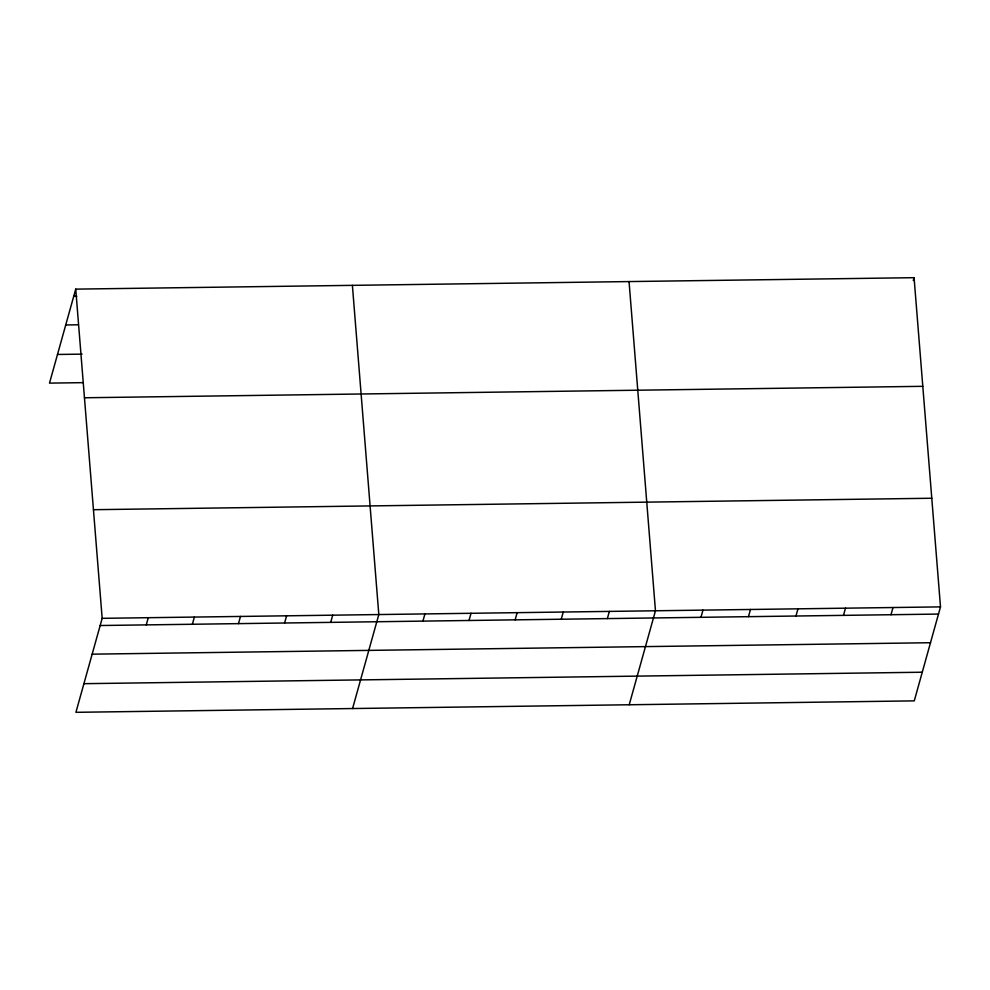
<?xml version="1.0" encoding="UTF-8"?>
<svg xmlns="http://www.w3.org/2000/svg" width="990" height="990" viewBox="0 0 990 990"><rect width="100%" height="100%" fill="white"/><g stroke="black" fill="none" stroke-linecap="round" stroke-linejoin="round"><path stroke-width="1.49" d="M75.735 289.13L102.168 618.329L75.921 712.317L914.265 700.87L940.5 606.882L914.079 277.683L75.735 289.13L49.5 383.118L83.308 382.647M146.26 624.888L148.265 617.711M192.369 624.269L194.374 617.079M238.479 623.638L240.483 616.448M284.588 623.007L286.593 615.817M330.697 622.376L332.702 615.186M352.576 708.543L378.811 614.555L352.39 285.355M422.916 621.114L424.92 613.924M469.025 620.482L471.03 613.293M515.134 619.851L517.139 612.662M561.243 619.233L563.248 612.043M607.353 618.601L609.357 611.412M629.219 704.756L655.467 610.781L629.046 281.581M700.97 617.314L702.974 610.125M748.465 616.671L750.482 609.481M795.972 616.015L797.977 608.825M913.275 280.554L914.079 277.683M843.48 615.372L845.485 608.182M890.988 614.728L892.992 607.538M73.73 296.319L76.812 296.282M65.736 324.968L78.037 324.794M57.494 354.469L82.083 354.135M84.459 397.77L922.804 386.323M93.444 509.702L931.776 498.242M102.168 618.329L940.5 606.882M100.151 625.519L938.495 614.072M92.157 654.167L930.501 642.72M83.915 683.682L922.259 672.222"/></g></svg>
